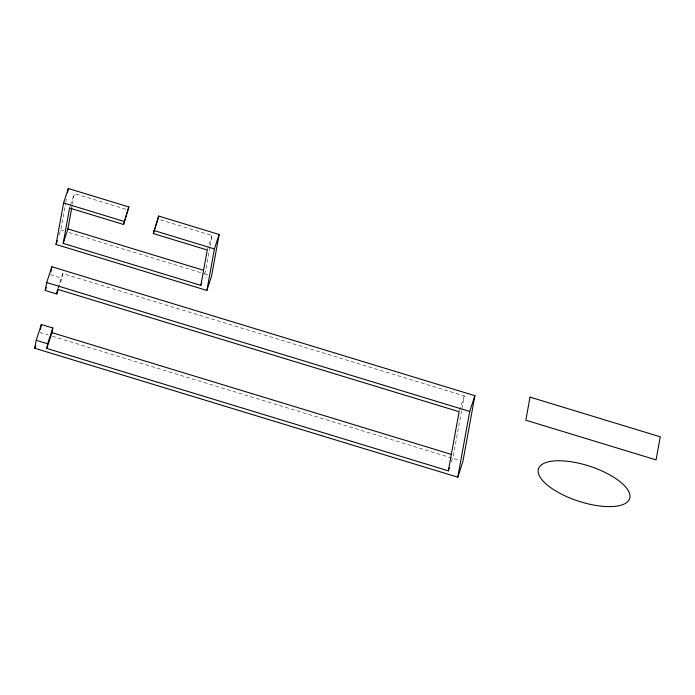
<?xml version="1.0" encoding="UTF-8"?>
<svg xmlns="http://www.w3.org/2000/svg" width="695" height="695" viewBox="0 0 695 695"><rect width="100%" height="100%" fill="white"/><g stroke="black" fill="none" stroke-linecap="round" stroke-linejoin="round"><path stroke-width="0.52" stroke-dasharray="3.48 2.61" d="M59.179 234.814L60.76 229.993L65.591 203.392M65.79 202.332L66.364 199.135M71.681 208.135L72.245 205.016M72.436 203.974L74.33 193.575L127.237 209.699M58.632 288.06L61.855 278.2L62.706 273.535L464.26 395.924L461.767 409.65M209.916 246.977L205.572 270.894L204.304 274.751M210.107 245.934L211.992 235.536L159.085 219.412M461.576 410.71L453.514 455.043L450.933 462.94M69.596 208.04L70.23 206.111M70.543 205.147L74.33 193.575M57.867 288.329L62.706 273.535M207.266 250L211.992 235.536M459.421 410.728L464.26 395.924M60.76 229.993L63.862 230.94M69.022 232.512L203.331 273.448M204.365 273.761L208.491 275.02M50.405 274.707L61.855 278.2M39.91 332.462L48.207 334.99M52.351 336.25L459.821 460.446"/><path stroke-width="1.04" d="M58.311 289.051L56.695 293.976L45.245 290.493L46.695 282.535L51.856 266.75L474.876 395.681L462.931 461.393L457.77 477.178L34.75 348.247L36.201 340.281L41.352 324.504L52.803 327.988L51.96 332.653L46.8 348.438L448.353 470.828L449.326 467.874M40.449 329.473L41.352 324.504M50.952 271.719L51.856 266.75M200.838 285.358L207.266 250L153.317 233.563L158.599 216.023L219.134 234.476L211.593 275.967L206.867 290.44L56.034 244.466L63.575 202.966L68.301 188.501L128.836 206.954L123.545 224.485L69.596 208.04L63.175 243.398L200.838 285.358L201.785 282.465M67.528 192.758L68.301 188.501M63.175 243.398L67.901 228.933L71.681 208.135M46.8 348.438L47.642 343.773L52.803 327.988M56.695 293.976L57.546 289.32L459.1 411.709L448.353 470.828M123.545 224.485L128.836 206.954M158.234 218.065L158.599 216.023M206.867 290.44L214.408 248.94L219.134 234.476M457.77 477.178L469.716 411.466L474.876 395.681M56.034 244.466L57.294 240.6M45.245 290.493L46.218 287.53M34.75 348.247L35.714 345.285M153.317 233.563L155.211 227.769M155.836 225.84L158.043 219.09M63.575 202.966L124.11 221.427M153.873 230.488L214.408 248.94M67.901 228.933L203.496 270.259M46.695 282.535L469.716 411.466M51.96 332.653L451.437 454.417M36.201 340.281L47.642 343.773M530.024 397.114L525.828 420.197L656.054 459.89L660.25 436.808L530.024 397.114M550.318 487.395A47.929 18.339 18.1 0 0 627.906 501.425A47.929 18.339 18.1 0 0 574 462.236A47.929 18.339 18.1 0 0 550.318 487.395"/></g></svg>
